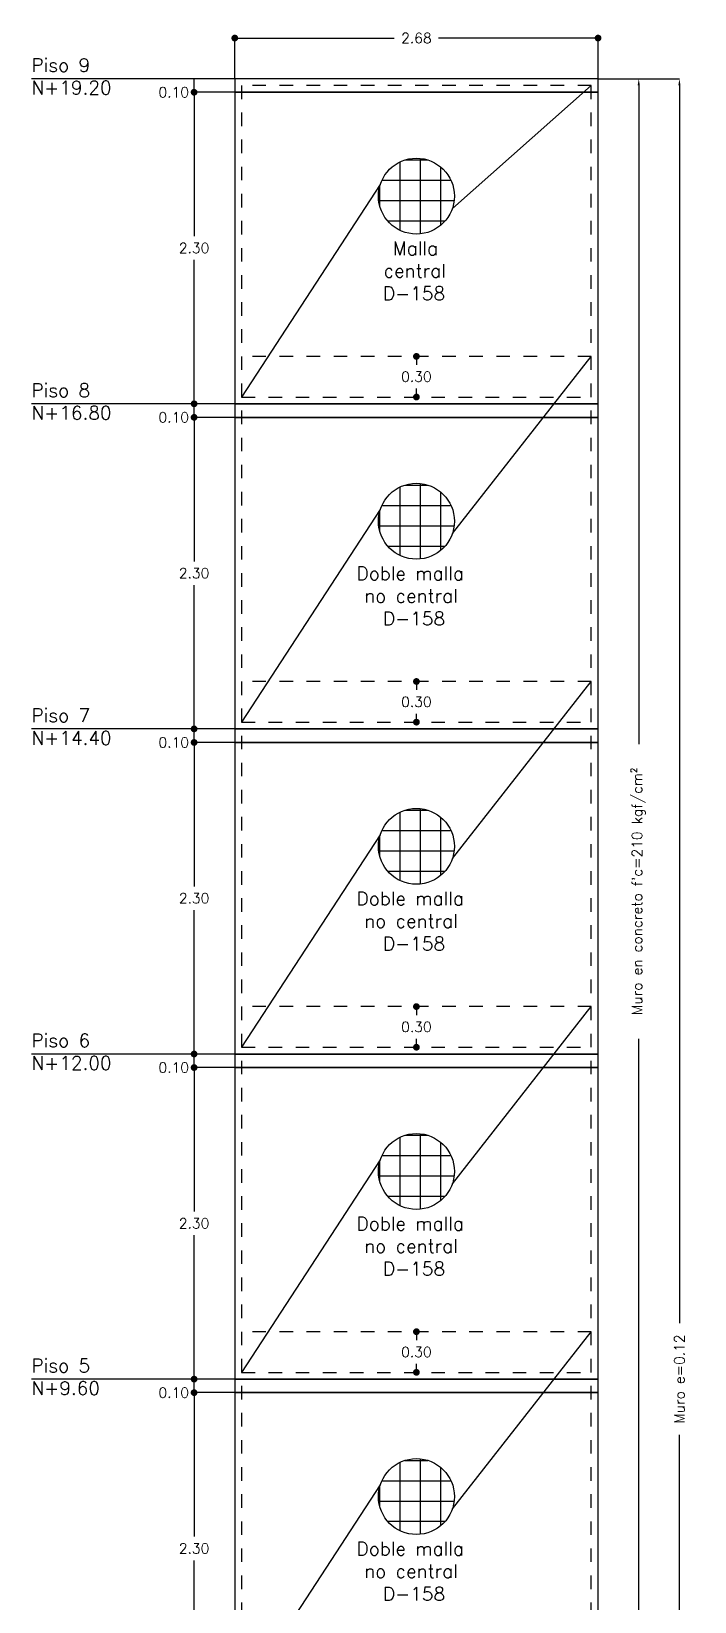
# Model space of a CAD drawing. Header units: millimetres. Extents: x -99999999 to 100000000, y -41 to 20.
# Drawn here: x 46.33 to 51.22, y 7.96 to 19.55 of the extents above; entities that cross this region are included whole.
import ezdxf

# ---------------------------------------------------------------- set-up
doc = ezdxf.new("R2010")
doc.units = ezdxf.units.MM
doc.header["$LTSCALE"] = 0.01
doc.header["$PDMODE"] = 3
doc.linetypes.add('DASHED2', pattern=[0.375, 0.25, -0.125])
for name, color, linetype in [('FC_BORDES', 4, 'Continuous'), ('FC_COTAS', 1, 'Continuous'), ('FC_LINEA CORTE', 1, 'Continuous'), ('FC_MALLA', 3, 'DASHED2'), ('FC_R-80', 11, 'Continuous'), ('FC_REFUERZO', 5, 'Continuous')]:
    doc.layers.add(name, color=color, linetype=linetype)
doc.styles.add('FC_TEXT1', font='romans.shx')
doc.dimstyles.new('FC_COTAS', dxfattribs={"dimtxt": 0.0015, "dimasz": 0.001, "dimexe": 0, "dimexo": 0, "dimgap": 0.001, "dimtad": 1, "dimtih": 1, "dimtoh": 1, "dimzin": 0, "dimdsep": 46, "dimtxsty": 'FC_TEXT1', "dimblk": 'DOT', "dimcen": 0.09, "dimclrd": 256, "dimclre": 256, "dimclrt": 256, "dimadec": 0, "dimazin": 0, "dimtfac": 1, "dimtix": 1, "dimtmove": 2, "dimatfit": 3, "dimfxl": 1.002, "dimtolj": 1, "dimtzin": 0, "dimlwd": -1, "dimarcsym": 0})
pattern_1 = [(0, (0, 0), (0, 0.003), []), (90, (0, 0), (-0.003, 2e-19), [])]

# ---------------------------------------------------------------- blocks, each defined once
blk = doc.blocks.new('_Dot')
at = {"color": 0, "linetype": 'ByBlock', "lineweight": -2}
blk.add_line((-0.5, 0), (-1, 0), dxfattribs=at)
at = {"color": 0, "linetype": 'ByBlock', "const_width": 0.5}
blk.add_lwpolyline([(-0.25, 0, 1), (0.25, 0, 1)], format="xyb", close=True, dxfattribs=at)
blk = doc.blocks.new('*D508')
at = {"layer": 'Defpoints', "color": 0, "ltscale": 0.6, "transparency": 16777216}
for p in [(47.53, 9.5), (47.83, 9.5), (47.83, 7.2)]:
    blk.add_point(p, dxfattribs=at)
at = {"layer": 'FC_COTAS', "lineweight": -2, "ltscale": 0.6, "transparency": 16777216}
for p, q in [((47.83, 9.5), (47.53, 9.5)), ((47.83, 7.2), (47.53, 7.2))]:
    blk.add_line(p, q, dxfattribs=at)
at = {"layer": 'FC_COTAS', "ltscale": 0.6, "transparency": 16777216}
for p, q in [((47.53, 9.45), (47.53, 8.437)), ((47.53, 7.25), (47.53, 8.262))]:
    blk.add_line(p, q, dxfattribs=at)
at = {"layer": 'FC_COTAS', "ltscale": 0.6, "transparency": 16777216, "xscale": 0.05, "yscale": 0.05, "zscale": 0.05}
for p, rotation in [((47.53, 9.5), 90), ((47.53, 7.2), 270)]:
    blk.add_blockref('_Dot', p, dxfattribs=dict(at, rotation=rotation))
at = {"layer": 'FC_COTAS', "ltscale": 0.6, "transparency": 16777216, "insert": (47.53, 8.35), "char_height": 0.075, "attachment_point": 5, "style": 'FC_TEXT1'}
blk.add_mtext('\\A1;2.30', dxfattribs=at)
blk = doc.blocks.new('*D509')
at = {"layer": 'Defpoints', "color": 0, "ltscale": 0.6, "transparency": 16777216}
for p in [(47.53, 9.6), (47.83, 9.6), (47.83, 9.5)]:
    blk.add_point(p, dxfattribs=at)
at = {"layer": 'FC_COTAS', "lineweight": -2, "ltscale": 0.6, "transparency": 16777216}
for p, q in [((47.83, 9.6), (47.53, 9.6)), ((47.83, 9.5), (47.53, 9.5))]:
    blk.add_line(p, q, dxfattribs=at)
at = {"layer": 'FC_COTAS', "ltscale": 0.6, "transparency": 16777216}
blk.add_line((47.53, 9.5), (47.53, 9.6), dxfattribs=at)
at = {"layer": 'FC_COTAS', "ltscale": 0.6, "transparency": 16777216, "insert": (47.38, 9.5), "char_height": 0.075, "attachment_point": 5, "style": 'FC_TEXT1'}
blk.add_mtext('\\A1;0.10', dxfattribs=at)
blk = doc.blocks.new('*D510')
at = {"layer": 'Defpoints', "color": 0, "ltscale": 0.6, "transparency": 16777216}
for p in [(49.17, 9.95), (49.17, 9.95), (49.17, 9.65)]:
    blk.add_point(p, dxfattribs=at)
at = {"layer": 'FC_COTAS', "ltscale": 0.6, "transparency": 16777216}
for p, q in [((49.17, 9.9), (49.17, 9.8875)), ((49.17, 9.7), (49.17, 9.7125))]:
    blk.add_line(p, q, dxfattribs=at)
at = {"layer": 'FC_COTAS', "ltscale": 0.6, "transparency": 16777216, "xscale": 0.05, "yscale": 0.05, "zscale": 0.05}
for p, rotation in [((49.17, 9.95), 90), ((49.17, 9.65), 270)]:
    blk.add_blockref('_Dot', p, dxfattribs=dict(at, rotation=rotation))
at = {"layer": 'FC_COTAS', "ltscale": 0.6, "transparency": 16777216, "insert": (49.17, 9.8), "char_height": 0.075, "attachment_point": 5, "style": 'FC_TEXT1'}
blk.add_mtext('\\A1;0.30', dxfattribs=at)
blk = doc.blocks.new('*U330')
at = {"layer": 'FC_REFUERZO', "ltscale": 0.9}
h = blk.add_hatch(dxfattribs=at)
h.set_pattern_fill('_USER', color=256, scale=0.003, double=1, pattern_type=0)
h.set_pattern_definition(pattern_1)
edge = h.paths.add_edge_path()
edge.add_arc((0, 0), 0.0056, 0, 360)
at = {"layer": 'FC_BORDES'}
blk.add_circle((0, 0), 0.0056, dxfattribs=at)
at = {"layer": 'FC_LINEA CORTE'}
for points in [[(0.0053, -0.00181), (0.0258, 0.02433)], [(-0.00533, 0.00172), (-0.0258, -0.02967)]]:
    blk.add_lwpolyline(points, dxfattribs=at)
at = {"layer": 'FC_R-80', "ltscale": 0.9, "style": 'FC_TEXT1'}
for tag, p in [('Malla_001', (-0.00351, -0.0087)), ('Malla_002', (-0.00494, -0.01203))]:
    blk.add_attdef(tag, p, '', height=0.002, dxfattribs=at)
blk = doc.blocks.new('*D511')
at = {"layer": 'Defpoints', "color": 0, "ltscale": 0.6, "transparency": 16777216}
for p in [(47.53, 11.9), (47.83, 11.9), (47.83, 9.6)]:
    blk.add_point(p, dxfattribs=at)
at = {"layer": 'FC_COTAS', "lineweight": -2, "ltscale": 0.6, "transparency": 16777216}
for p, q in [((47.83, 11.9), (47.53, 11.9)), ((47.83, 9.6), (47.53, 9.6))]:
    blk.add_line(p, q, dxfattribs=at)
at = {"layer": 'FC_COTAS', "ltscale": 0.6, "transparency": 16777216}
for p, q in [((47.53, 11.85), (47.53, 10.837)), ((47.53, 9.65), (47.53, 10.662))]:
    blk.add_line(p, q, dxfattribs=at)
at = {"layer": 'FC_COTAS', "ltscale": 0.6, "transparency": 16777216, "xscale": 0.05, "yscale": 0.05, "zscale": 0.05}
for p, rotation in [((47.53, 11.9), 90), ((47.53, 9.6), 270)]:
    blk.add_blockref('_Dot', p, dxfattribs=dict(at, rotation=rotation))
at = {"layer": 'FC_COTAS', "ltscale": 0.6, "transparency": 16777216, "insert": (47.53, 10.75), "char_height": 0.075, "attachment_point": 5, "style": 'FC_TEXT1'}
blk.add_mtext('\\A1;2.30', dxfattribs=at)
blk = doc.blocks.new('*D512')
at = {"layer": 'Defpoints', "color": 0, "ltscale": 0.6, "transparency": 16777216}
for p in [(47.53, 12), (47.83, 12), (47.83, 11.9)]:
    blk.add_point(p, dxfattribs=at)
at = {"layer": 'FC_COTAS', "lineweight": -2, "ltscale": 0.6, "transparency": 16777216}
for p, q in [((47.83, 12), (47.53, 12)), ((47.83, 11.9), (47.53, 11.9))]:
    blk.add_line(p, q, dxfattribs=at)
at = {"layer": 'FC_COTAS', "ltscale": 0.6, "transparency": 16777216}
blk.add_line((47.53, 11.9), (47.53, 12), dxfattribs=at)
at = {"layer": 'FC_COTAS', "ltscale": 0.6, "transparency": 16777216, "insert": (47.38, 11.9), "char_height": 0.075, "attachment_point": 5, "style": 'FC_TEXT1'}
blk.add_mtext('\\A1;0.10', dxfattribs=at)
blk = doc.blocks.new('*D513')
at = {"layer": 'Defpoints', "color": 0, "ltscale": 0.6, "transparency": 16777216}
for p in [(49.17, 12.35), (49.17, 12.35), (49.17, 12.05)]:
    blk.add_point(p, dxfattribs=at)
at = {"layer": 'FC_COTAS', "ltscale": 0.6, "transparency": 16777216}
for p, q in [((49.17, 12.3), (49.17, 12.2875)), ((49.17, 12.1), (49.17, 12.1125))]:
    blk.add_line(p, q, dxfattribs=at)
at = {"layer": 'FC_COTAS', "ltscale": 0.6, "transparency": 16777216, "xscale": 0.05, "yscale": 0.05, "zscale": 0.05}
for p, rotation in [((49.17, 12.35), 90), ((49.17, 12.05), 270)]:
    blk.add_blockref('_Dot', p, dxfattribs=dict(at, rotation=rotation))
at = {"layer": 'FC_COTAS', "ltscale": 0.6, "transparency": 16777216, "insert": (49.17, 12.2), "char_height": 0.075, "attachment_point": 5, "style": 'FC_TEXT1'}
blk.add_mtext('\\A1;0.30', dxfattribs=at)
blk = doc.blocks.new('*D514')
at = {"layer": 'Defpoints', "color": 0, "ltscale": 0.6, "transparency": 16777216}
for p in [(47.53, 14.3), (47.83, 14.3), (47.83, 12)]:
    blk.add_point(p, dxfattribs=at)
at = {"layer": 'FC_COTAS', "lineweight": -2, "ltscale": 0.6, "transparency": 16777216}
for p, q in [((47.83, 14.3), (47.53, 14.3)), ((47.83, 12), (47.53, 12))]:
    blk.add_line(p, q, dxfattribs=at)
at = {"layer": 'FC_COTAS', "ltscale": 0.6, "transparency": 16777216}
for p, q in [((47.53, 14.25), (47.53, 13.237)), ((47.53, 12.05), (47.53, 13.062))]:
    blk.add_line(p, q, dxfattribs=at)
at = {"layer": 'FC_COTAS', "ltscale": 0.6, "transparency": 16777216, "xscale": 0.05, "yscale": 0.05, "zscale": 0.05}
for p, rotation in [((47.53, 14.3), 90), ((47.53, 12), 270)]:
    blk.add_blockref('_Dot', p, dxfattribs=dict(at, rotation=rotation))
at = {"layer": 'FC_COTAS', "ltscale": 0.6, "transparency": 16777216, "insert": (47.53, 13.15), "char_height": 0.075, "attachment_point": 5, "style": 'FC_TEXT1'}
blk.add_mtext('\\A1;2.30', dxfattribs=at)
blk = doc.blocks.new('*D515')
at = {"layer": 'Defpoints', "color": 0, "ltscale": 0.6, "transparency": 16777216}
for p in [(47.53, 14.4), (47.83, 14.4), (47.83, 14.3)]:
    blk.add_point(p, dxfattribs=at)
at = {"layer": 'FC_COTAS', "lineweight": -2, "ltscale": 0.6, "transparency": 16777216}
for p, q in [((47.83, 14.4), (47.53, 14.4)), ((47.83, 14.3), (47.53, 14.3))]:
    blk.add_line(p, q, dxfattribs=at)
at = {"layer": 'FC_COTAS', "ltscale": 0.6, "transparency": 16777216}
blk.add_line((47.53, 14.3), (47.53, 14.4), dxfattribs=at)
at = {"layer": 'FC_COTAS', "ltscale": 0.6, "transparency": 16777216, "insert": (47.38, 14.3), "char_height": 0.075, "attachment_point": 5, "style": 'FC_TEXT1'}
blk.add_mtext('\\A1;0.10', dxfattribs=at)
blk = doc.blocks.new('*D516')
at = {"layer": 'Defpoints', "color": 0, "ltscale": 0.6, "transparency": 16777216}
for p in [(49.17, 14.75), (49.17, 14.75), (49.17, 14.45)]:
    blk.add_point(p, dxfattribs=at)
at = {"layer": 'FC_COTAS', "ltscale": 0.6, "transparency": 16777216}
for p, q in [((49.17, 14.7), (49.17, 14.6875)), ((49.17, 14.5), (49.17, 14.5125))]:
    blk.add_line(p, q, dxfattribs=at)
at = {"layer": 'FC_COTAS', "ltscale": 0.6, "transparency": 16777216, "xscale": 0.05, "yscale": 0.05, "zscale": 0.05}
for p, rotation in [((49.17, 14.75), 90), ((49.17, 14.45), 270)]:
    blk.add_blockref('_Dot', p, dxfattribs=dict(at, rotation=rotation))
at = {"layer": 'FC_COTAS', "ltscale": 0.6, "transparency": 16777216, "insert": (49.17, 14.6), "char_height": 0.075, "attachment_point": 5, "style": 'FC_TEXT1'}
blk.add_mtext('\\A1;0.30', dxfattribs=at)
blk = doc.blocks.new('*D517')
at = {"layer": 'Defpoints', "color": 0, "ltscale": 0.6, "transparency": 16777216}
for p in [(47.53, 16.7), (47.83, 16.7), (47.83, 14.4)]:
    blk.add_point(p, dxfattribs=at)
at = {"layer": 'FC_COTAS', "lineweight": -2, "ltscale": 0.6, "transparency": 16777216}
for p, q in [((47.83, 16.7), (47.53, 16.7)), ((47.83, 14.4), (47.53, 14.4))]:
    blk.add_line(p, q, dxfattribs=at)
at = {"layer": 'FC_COTAS', "ltscale": 0.6, "transparency": 16777216}
for p, q in [((47.53, 16.65), (47.53, 15.637)), ((47.53, 14.45), (47.53, 15.462))]:
    blk.add_line(p, q, dxfattribs=at)
at = {"layer": 'FC_COTAS', "ltscale": 0.6, "transparency": 16777216, "xscale": 0.05, "yscale": 0.05, "zscale": 0.05}
for p, rotation in [((47.53, 16.7), 90), ((47.53, 14.4), 270)]:
    blk.add_blockref('_Dot', p, dxfattribs=dict(at, rotation=rotation))
at = {"layer": 'FC_COTAS', "ltscale": 0.6, "transparency": 16777216, "insert": (47.53, 15.55), "char_height": 0.075, "attachment_point": 5, "style": 'FC_TEXT1'}
blk.add_mtext('\\A1;2.30', dxfattribs=at)
blk = doc.blocks.new('*D518')
at = {"layer": 'Defpoints', "color": 0, "ltscale": 0.6, "transparency": 16777216}
for p in [(47.53, 16.8), (47.83, 16.8), (47.83, 16.7)]:
    blk.add_point(p, dxfattribs=at)
at = {"layer": 'FC_COTAS', "lineweight": -2, "ltscale": 0.6, "transparency": 16777216}
for p, q in [((47.83, 16.8), (47.53, 16.8)), ((47.83, 16.7), (47.53, 16.7))]:
    blk.add_line(p, q, dxfattribs=at)
at = {"layer": 'FC_COTAS', "ltscale": 0.6, "transparency": 16777216}
blk.add_line((47.53, 16.7), (47.53, 16.8), dxfattribs=at)
at = {"layer": 'FC_COTAS', "ltscale": 0.6, "transparency": 16777216, "insert": (47.38, 16.7), "char_height": 0.075, "attachment_point": 5, "style": 'FC_TEXT1'}
blk.add_mtext('\\A1;0.10', dxfattribs=at)
blk = doc.blocks.new('*D519')
at = {"layer": 'Defpoints', "color": 0, "ltscale": 0.6, "transparency": 16777216}
for p in [(49.17, 17.15), (49.17, 17.15), (49.17, 16.85)]:
    blk.add_point(p, dxfattribs=at)
at = {"layer": 'FC_COTAS', "ltscale": 0.6, "transparency": 16777216}
for p, q in [((49.17, 17.1), (49.17, 17.0875)), ((49.17, 16.9), (49.17, 16.9125))]:
    blk.add_line(p, q, dxfattribs=at)
at = {"layer": 'FC_COTAS', "ltscale": 0.6, "transparency": 16777216, "xscale": 0.05, "yscale": 0.05, "zscale": 0.05}
for p, rotation in [((49.17, 17.15), 90), ((49.17, 16.85), 270)]:
    blk.add_blockref('_Dot', p, dxfattribs=dict(at, rotation=rotation))
at = {"layer": 'FC_COTAS', "ltscale": 0.6, "transparency": 16777216, "insert": (49.17, 17), "char_height": 0.075, "attachment_point": 5, "style": 'FC_TEXT1'}
blk.add_mtext('\\A1;0.30', dxfattribs=at)
blk = doc.blocks.new('*D520')
at = {"layer": 'Defpoints', "color": 0, "ltscale": 0.6, "transparency": 16777216}
for p in [(50.51, 19.5), (47.83, 19.2), (50.51, 19.2)]:
    blk.add_point(p, dxfattribs=at)
at = {"layer": 'FC_COTAS', "lineweight": -2, "ltscale": 0.6, "transparency": 16777216}
for p, q in [((47.83, 19.2), (47.83, 19.5)), ((50.51, 19.2), (50.51, 19.5))]:
    blk.add_line(p, q, dxfattribs=at)
at = {"layer": 'FC_COTAS', "ltscale": 0.6, "transparency": 16777216}
for p, q in [((47.88, 19.5), (49.006, 19.5)), ((50.46, 19.5), (49.334, 19.5))]:
    blk.add_line(p, q, dxfattribs=at)
at = {"layer": 'FC_COTAS', "ltscale": 0.6, "transparency": 16777216, "xscale": 0.05, "yscale": 0.05, "zscale": 0.05, "rotation": 180}
blk.add_blockref('_Dot', (47.83, 19.5), dxfattribs=at)
at = {"layer": 'FC_COTAS', "ltscale": 0.6, "transparency": 16777216, "xscale": 0.05, "yscale": 0.05, "zscale": 0.05}
blk.add_blockref('_Dot', (50.51, 19.5), dxfattribs=at)
at = {"layer": 'FC_COTAS', "ltscale": 0.6, "transparency": 16777216, "insert": (49.17, 19.5), "char_height": 0.075, "attachment_point": 5, "style": 'FC_TEXT1'}
blk.add_mtext('\\A1;2.68', dxfattribs=at)
blk = doc.blocks.new('*D521')
at = {"layer": 'Defpoints', "color": 0, "ltscale": 0.6, "transparency": 16777216}
for p in [(47.53, 19.1), (47.83, 19.1), (47.83, 16.8)]:
    blk.add_point(p, dxfattribs=at)
at = {"layer": 'FC_COTAS', "lineweight": -2, "ltscale": 0.6, "transparency": 16777216}
for p, q in [((47.83, 19.1), (47.53, 19.1)), ((47.83, 16.8), (47.53, 16.8))]:
    blk.add_line(p, q, dxfattribs=at)
at = {"layer": 'FC_COTAS', "ltscale": 0.6, "transparency": 16777216}
for p, q in [((47.53, 19.05), (47.53, 18.037)), ((47.53, 16.85), (47.53, 17.862))]:
    blk.add_line(p, q, dxfattribs=at)
at = {"layer": 'FC_COTAS', "ltscale": 0.6, "transparency": 16777216, "xscale": 0.05, "yscale": 0.05, "zscale": 0.05}
for p, rotation in [((47.53, 19.1), 90), ((47.53, 16.8), 270)]:
    blk.add_blockref('_Dot', p, dxfattribs=dict(at, rotation=rotation))
at = {"layer": 'FC_COTAS', "ltscale": 0.6, "transparency": 16777216, "insert": (47.53, 17.95), "char_height": 0.075, "attachment_point": 5, "style": 'FC_TEXT1'}
blk.add_mtext('\\A1;2.30', dxfattribs=at)
blk = doc.blocks.new('*D522')
at = {"layer": 'Defpoints', "color": 0, "ltscale": 0.6, "transparency": 16777216}
for p in [(47.53, 19.2), (47.83, 19.2), (47.83, 19.1)]:
    blk.add_point(p, dxfattribs=at)
at = {"layer": 'FC_COTAS', "lineweight": -2, "ltscale": 0.6, "transparency": 16777216}
for p, q in [((47.83, 19.2), (47.53, 19.2)), ((47.83, 19.1), (47.53, 19.1))]:
    blk.add_line(p, q, dxfattribs=at)
at = {"layer": 'FC_COTAS', "ltscale": 0.6, "transparency": 16777216}
blk.add_line((47.53, 19.1), (47.53, 19.2), dxfattribs=at)
at = {"layer": 'FC_COTAS', "ltscale": 0.6, "transparency": 16777216, "insert": (47.38, 19.1), "char_height": 0.075, "attachment_point": 5, "style": 'FC_TEXT1'}
blk.add_mtext('\\A1;0.10', dxfattribs=at)
blk = doc.blocks.new('*U348')
at = {"layer": 'FC_REFUERZO', "ltscale": 0.9}
h = blk.add_hatch(dxfattribs=at)
h.set_pattern_fill('_USER', color=256, scale=0.003, double=1, pattern_type=0)
h.set_pattern_definition(pattern_1)
edge = h.paths.add_edge_path()
edge.add_arc((0, 0), 0.0056, 0, 360)
at = {"layer": 'FC_BORDES'}
blk.add_circle((0, 0), 0.0056, dxfattribs=at)
at = {"layer": 'FC_LINEA CORTE'}
for points in [[(0.0053, -0.00181), (0.0258, 0.01633)], [(-0.00533, 0.00172), (-0.0258, -0.02967)]]:
    blk.add_lwpolyline(points, dxfattribs=at)
at = {"layer": 'FC_R-80', "ltscale": 0.9, "style": 'FC_TEXT1'}
for tag, p in [('Malla_001', (-0.00351, -0.0087)), ('Malla_002', (-0.00494, -0.01203))]:
    blk.add_attdef(tag, p, '', height=0.002, dxfattribs=at)
blk = doc.blocks.new('*D524')
at = {"layer": 'Defpoints', "color": 0, "ltscale": 0.6, "transparency": 16777216}
for p in [(50.51, 19.2), (50.81, 19.2), (50.51, 7.2)]:
    blk.add_point(p, dxfattribs=at)
at = {"layer": 'FC_COTAS', "lineweight": -2, "ltscale": 0.6, "transparency": 16777216}
for p, q in [((50.51, 19.2), (50.81, 19.2)), ((50.51, 7.2), (50.81, 7.2))]:
    blk.add_line(p, q, dxfattribs=at)
at = {"layer": 'FC_COTAS', "ltscale": 0.6, "transparency": 16777216}
for p, q in [((50.81, 19.15), (50.81, 14.288)), ((50.81, 7.25), (50.81, 12.113))]:
    blk.add_line(p, q, dxfattribs=at)
for points in [[(50.802, 19.15), (50.818, 19.15), (50.81, 19.2)], [(50.802, 7.25), (50.818, 7.25), (50.81, 7.2)]]:
    blk.add_solid(points, dxfattribs=at)
at = {"layer": 'FC_COTAS', "color": 11, "ltscale": 0.6, "transparency": 16777216, "insert": (50.81, 13.2), "char_height": 0.075, "attachment_point": 5, "rotation": 90, "style": 'FC_TEXT1'}
blk.add_mtext("\\A1;Muro en concreto f'c=210 kgf/cm²", dxfattribs=at)
blk = doc.blocks.new('*D525')
at = {"layer": 'Defpoints', "color": 0, "ltscale": 0.6, "transparency": 16777216}
for p in [(50.51, 19.2), (51.11, 19.2), (50.51, 0)]:
    blk.add_point(p, dxfattribs=at)
at = {"layer": 'FC_COTAS', "lineweight": -2, "ltscale": 0.6, "transparency": 16777216}
for p, q in [((50.51, 19.2), (51.11, 19.2)), ((50.51, 0), (51.11, 0))]:
    blk.add_line(p, q, dxfattribs=at)
at = {"layer": 'FC_COTAS', "ltscale": 0.6, "transparency": 16777216}
for p, q in [((51.11, 19.15), (51.11, 10.013)), ((51.11, 0.05), (51.11, 9.188))]:
    blk.add_line(p, q, dxfattribs=at)
for points in [[(51.102, 19.15), (51.118, 19.15), (51.11, 19.2)], [(51.102, 0.05), (51.118, 0.05), (51.11, 0)]]:
    blk.add_solid(points, dxfattribs=at)
at = {"layer": 'FC_COTAS', "color": 11, "ltscale": 0.6, "transparency": 16777216, "insert": (51.11, 9.6), "char_height": 0.075, "attachment_point": 5, "rotation": 90, "style": 'FC_TEXT1'}
blk.add_mtext('\\A1;Muro e=0.12', dxfattribs=at)

msp = doc.modelspace()

# ---------------------------------------------------------------- linework, layer by layer
at = {"layer": 'FC_BORDES', "ltscale": 0.9}
for points in [[(47.83, 16.8), (50.51, 16.8), (50.51, 19.2), (47.83, 19.2)], [(47.83, 19.1), (50.51, 19.1)], [(47.83, 14.4), (50.51, 14.4), (50.51, 16.8), (47.83, 16.8)], [(47.83, 16.7), (50.51, 16.7)], [(47.83, 12), (50.51, 12), (50.51, 14.4), (47.83, 14.4)], [(47.83, 14.3), (50.51, 14.3)], [(47.83, 9.6), (50.51, 9.6), (50.51, 12), (47.83, 12)], [(47.83, 11.9), (50.51, 11.9)], [(47.83, 7.2), (50.51, 7.2), (50.51, 9.6), (47.83, 9.6)], [(47.83, 9.5), (50.51, 9.5)]]:
    msp.add_lwpolyline(points, close=True, dxfattribs=at)
at = {"layer": 'FC_LINEA CORTE', "ltscale": 0.35}
for p, q in [((47.83, 19.2), (46.33, 19.2)), ((47.83, 16.8), (46.33, 16.8)), ((47.83, 14.4), (46.33, 14.4)), ((47.83, 12), (46.33, 12)), ((47.83, 9.6), (46.33, 9.6))]:
    msp.add_line(p, q, dxfattribs=at)
at = {"layer": 'FC_MALLA', "ltscale": 0.35}
for points in [[(47.88, 16.85), (50.46, 16.85), (50.46, 19.15), (47.88, 19.15)], [(47.88, 14.45), (50.46, 14.45), (50.46, 17.15), (47.88, 17.15)], [(47.88, 12.05), (50.46, 12.05), (50.46, 14.75), (47.88, 14.75)], [(47.88, 9.65), (50.46, 9.65), (50.46, 12.35), (47.88, 12.35)], [(47.88, 7.25), (50.46, 7.25), (50.46, 9.95), (47.88, 9.95)]]:
    msp.add_lwpolyline(points, close=True, dxfattribs=at)

# ---------------------------------------------------------------- block references
at = {"layer": 'FC_MALLA', "ltscale": 0.6}
ref = msp.add_blockref('*U348', (49.17, 18.333), dxfattribs=dict(at, xscale=50, yscale=50, zscale=50))
ref.add_attrib('Malla_001', 'Malla', (48.995, 17.898), dxfattribs={"layer": 'FC_R-80', "ltscale": 0.9, "height": 0.1, "style": 'FC_TEXT1'})
ref.add_attrib('Malla_002', 'central', (48.928, 17.732), dxfattribs={"layer": 'FC_R-80', "ltscale": 0.9, "height": 0.1, "style": 'FC_TEXT1'})
ref.add_attrib('Malla_003', 'D-158', (48.923, 17.565), dxfattribs={"layer": 'FC_R-80', "ltscale": 0.9, "height": 0.1, "style": 'FC_TEXT1'})
ref = msp.add_blockref('*U330', (49.17, 15.933), dxfattribs=dict(at, xscale=50, yscale=50, zscale=50))
ref.add_attrib('Malla_001', 'Doble malla', (48.728, 15.498), dxfattribs={"layer": 'FC_R-80', "ltscale": 0.9, "height": 0.1, "style": 'FC_TEXT1'})
ref.add_attrib('Malla_002', 'no central', (48.785, 15.332), dxfattribs={"layer": 'FC_R-80', "ltscale": 0.9, "height": 0.1, "style": 'FC_TEXT1'})
ref.add_attrib('Malla_003', 'D-158', (48.923, 15.165), dxfattribs={"layer": 'FC_R-80', "ltscale": 0.9, "height": 0.1, "style": 'FC_TEXT1'})
ref = msp.add_blockref('*U330', (49.17, 13.533), dxfattribs=dict(at, xscale=50, yscale=50, zscale=50))
ref.add_attrib('Malla_001', 'Doble malla', (48.728, 13.098), dxfattribs={"layer": 'FC_R-80', "ltscale": 0.9, "height": 0.1, "style": 'FC_TEXT1'})
ref.add_attrib('Malla_002', 'no central', (48.785, 12.932), dxfattribs={"layer": 'FC_R-80', "ltscale": 0.9, "height": 0.1, "style": 'FC_TEXT1'})
ref.add_attrib('Malla_003', 'D-158', (48.923, 12.765), dxfattribs={"layer": 'FC_R-80', "ltscale": 0.9, "height": 0.1, "style": 'FC_TEXT1'})
ref = msp.add_blockref('*U330', (49.17, 11.133), dxfattribs=dict(at, xscale=50, yscale=50, zscale=50))
ref.add_attrib('Malla_001', 'Doble malla', (48.728, 10.698), dxfattribs={"layer": 'FC_R-80', "ltscale": 0.9, "height": 0.1, "style": 'FC_TEXT1'})
ref.add_attrib('Malla_002', 'no central', (48.785, 10.532), dxfattribs={"layer": 'FC_R-80', "ltscale": 0.9, "height": 0.1, "style": 'FC_TEXT1'})
ref.add_attrib('Malla_003', 'D-158', (48.923, 10.365), dxfattribs={"layer": 'FC_R-80', "ltscale": 0.9, "height": 0.1, "style": 'FC_TEXT1'})
ref = msp.add_blockref('*U330', (49.17, 8.733), dxfattribs=dict(at, xscale=50, yscale=50, zscale=50))
ref.add_attrib('Malla_001', 'Doble malla', (48.728, 8.298), dxfattribs={"layer": 'FC_R-80', "ltscale": 0.9, "height": 0.1, "style": 'FC_TEXT1'})
ref.add_attrib('Malla_002', 'no central', (48.785, 8.132), dxfattribs={"layer": 'FC_R-80', "ltscale": 0.9, "height": 0.1, "style": 'FC_TEXT1'})
ref.add_attrib('Malla_003', 'D-158', (48.923, 7.965), dxfattribs={"layer": 'FC_R-80', "ltscale": 0.9, "height": 0.1, "style": 'FC_TEXT1'})

# ---------------------------------------------------------------- texts
at = {"layer": 'FC_R-80', "ltscale": 0.6, "char_height": 0.1, "width": 0.75, "attachment_point": 1, "style": 'FC_TEXT1'}
for s, insert in [('Piso 9^M^JN+19.20', (46.33, 19.35)), ('Piso 8^M^JN+16.80', (46.33, 16.95)), ('Piso 7^M^JN+14.40', (46.33, 14.55)), ('Piso 6^M^JN+12.00', (46.33, 12.15)), ('Piso 5^M^JN+9.60', (46.33, 9.75))]:
    msp.add_mtext(s, dxfattribs=dict(at, insert=insert))

# ---------------------------------------------------------------- dimensions: what is measured, and where the dimension line sits
at = {"layer": 'FC_COTAS', "ltscale": 0.6}
dim = msp.add_linear_dim(base=(50.51, 19.5), p1=(47.83, 19.2), p2=(50.51, 19.2), dimstyle='FC_COTAS', override={"dimscale": 0, "dimtxt": 0.0015, "dimasz": 0.001, "dimblk1": 'Dot', "dimblk2": 'Dot', "dimsah": 1, "dimtix": 1, "dimtofl": 1, "dimtmove": 2, "dimatfit": 3}, dxfattribs=at)
dim.commit()
dim.dimension.update_dxf_attribs({"geometry": '*D520', "text_midpoint": (49.17, 19.5), "dimtype": 128})
for base, p1, p2, picture, middle in [((47.53, 19.2), (47.83, 19.1), (47.83, 19.2), '*D522', (47.38, 19.1)), ((47.53, 19.1), (47.83, 16.8), (47.83, 19.1), '*D521', (47.53, 17.95)), ((49.17, 17.15), (49.17, 16.85), (49.17, 17.15), '*D519', (49.17, 17)), ((47.53, 16.8), (47.83, 16.7), (47.83, 16.8), '*D518', (47.38, 16.7)), ((47.53, 16.7), (47.83, 14.4), (47.83, 16.7), '*D517', (47.53, 15.55)), ((49.17, 14.75), (49.17, 14.45), (49.17, 14.75), '*D516', (49.17, 14.6)), ((47.53, 14.4), (47.83, 14.3), (47.83, 14.4), '*D515', (47.38, 14.3)), ((47.53, 14.3), (47.83, 12), (47.83, 14.3), '*D514', (47.53, 13.15)), ((49.17, 12.35), (49.17, 12.05), (49.17, 12.35), '*D513', (49.17, 12.2)), ((47.53, 12), (47.83, 11.9), (47.83, 12), '*D512', (47.38, 11.9)), ((47.53, 11.9), (47.83, 9.6), (47.83, 11.9), '*D511', (47.53, 10.75)), ((49.17, 9.95), (49.17, 9.65), (49.17, 9.95), '*D510', (49.17, 9.8)), ((47.53, 9.6), (47.83, 9.5), (47.83, 9.6), '*D509', (47.38, 9.5)), ((47.53, 9.5), (47.83, 7.2), (47.83, 9.5), '*D508', (47.53, 8.35))]:
    dim = msp.add_linear_dim(base=base, p1=p1, p2=p2, angle=90, dimstyle='FC_COTAS', override={"dimscale": 0, "dimtxt": 0.0015, "dimasz": 0.001, "dimblk1": 'Dot', "dimblk2": 'Dot', "dimsah": 1, "dimtix": 1, "dimtofl": 1, "dimtmove": 2, "dimatfit": 3}, dxfattribs=at)
    dim.commit()
    dim.dimension.update_dxf_attribs({"geometry": picture, "text_midpoint": middle, "dimtype": 128})
for base, p1, text, picture, middle in [((50.81, 19.2), (50.51, 7.2), "Muro en concreto f'c=210 kgf/cm²", '*D524', (50.81, 13.2)), ((51.11, 19.2), (50.51, 0), 'Muro e=0.12', '*D525', (51.11, 9.6))]:
    dim = msp.add_linear_dim(base=base, p1=p1, p2=(50.51, 19.2), angle=90, text=text, dimstyle='FC_COTAS', override={"dimscale": 0, "dimtxt": 0.0015, "dimasz": 0.001, "dimtxsty": 'FC_TEXT1', "dimsah": 1, "dimclrt": 11, "dimtix": 1, "dimtofl": 1, "dimtmove": 2, "dimatfit": 3}, dxfattribs=at)
    dim.commit()
    dim.dimension.update_dxf_attribs({"geometry": picture, "text_midpoint": middle, "dimtype": 128, "text_rotation": 90})

doc.saveas('drawing.dxf')
